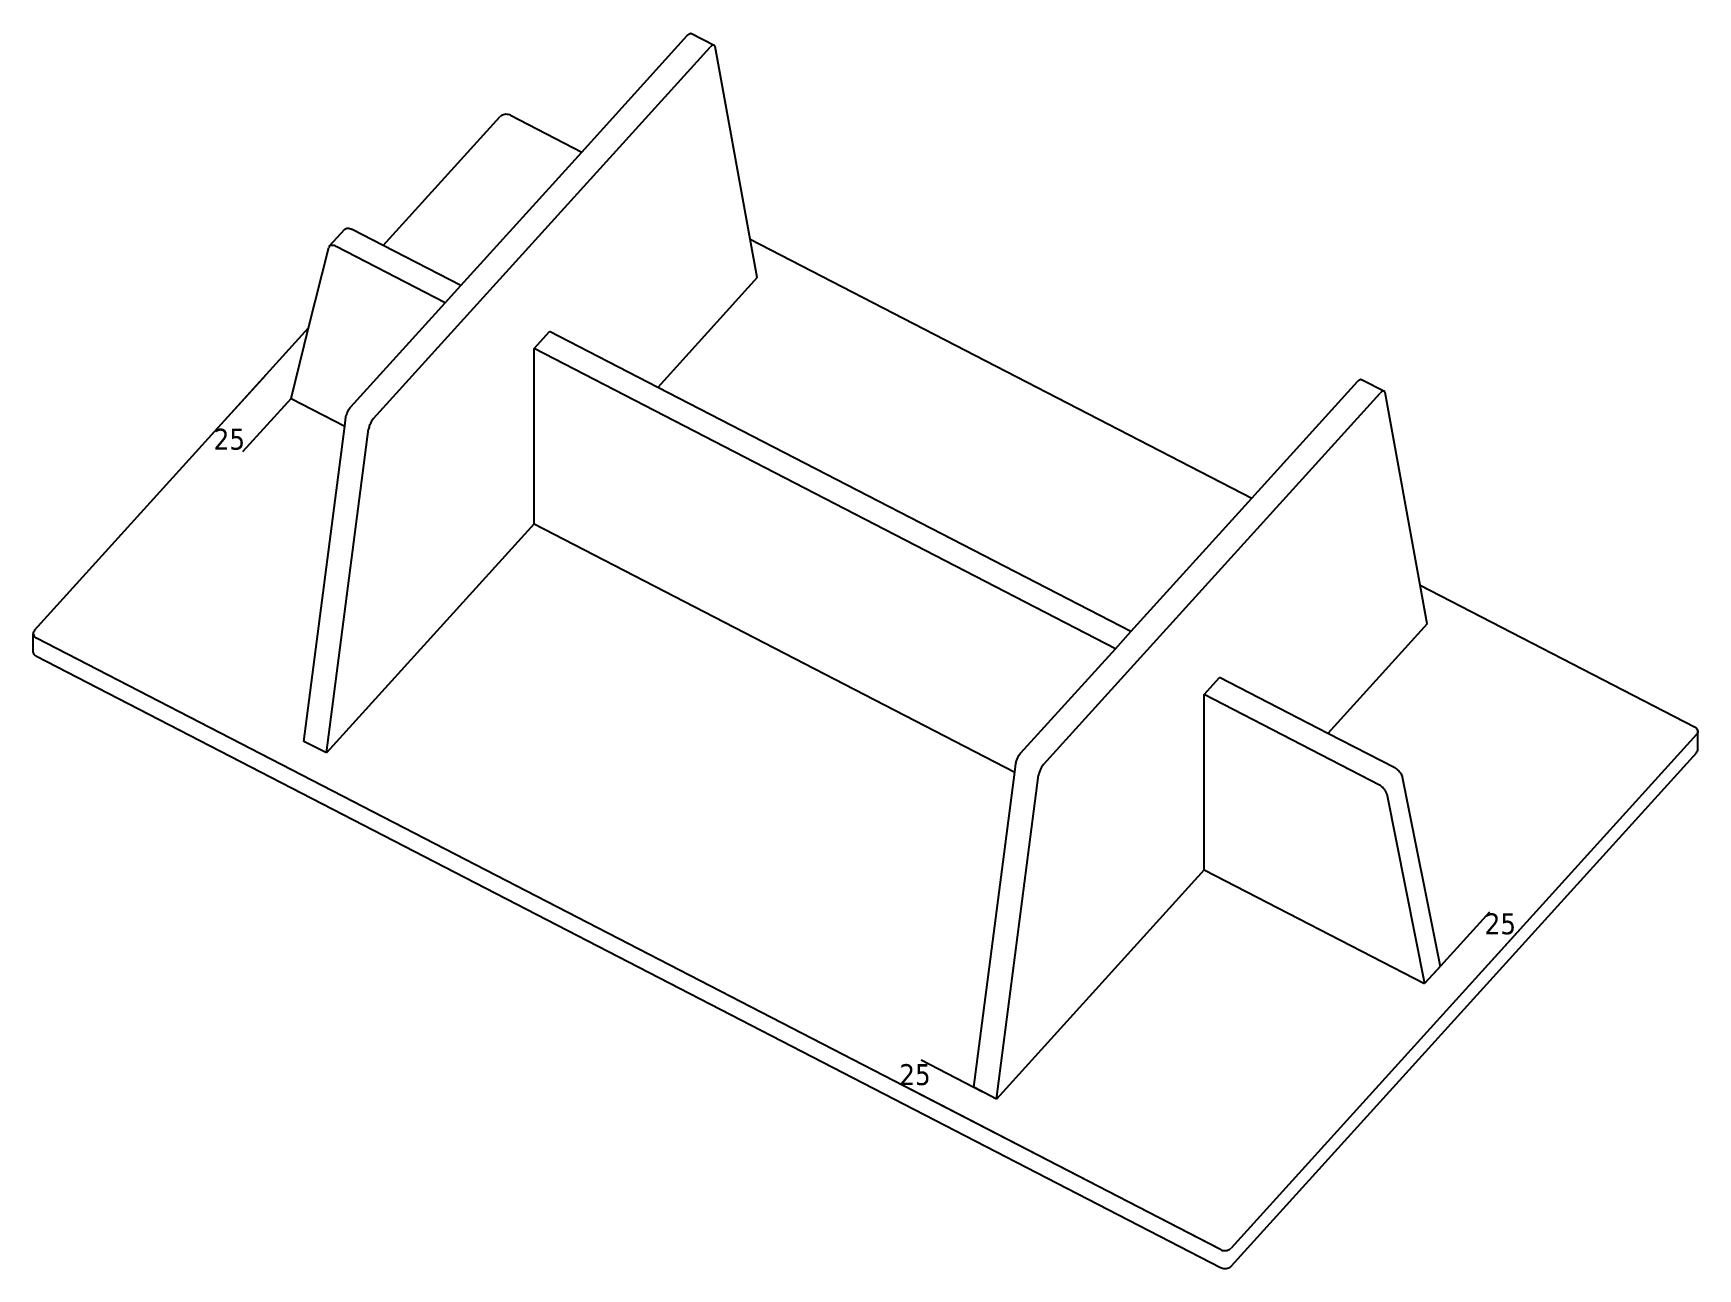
# Model space of a CAD drawing. Header units: inches. Extents: x -665 to 426, y -367 to 442.
import ezdxf

# ---------------------------------------------------------------- set-up
doc = ezdxf.new("R2010")
doc.units = ezdxf.units.IN
doc.header["$MEASUREMENT"] = 0
doc.styles.add('Tahoma', font='Tahoma', dxfattribs={"height": 0.2})

msp = doc.modelspace()

# ---------------------------------------------------------------- linework, layer by layer
for p, q in [((-305.5, 364.3), (-236.3, 440.7)), ((-236.3, 440.7), (-235.8, 441.2)), ((-235.8, 441.2), (-235.4, 441.5)), ((-235.4, 441.5), (-234.9, 441.8)), ((-234.9, 441.8), (-234.5, 442)), ((-234.5, 442), (-234.1, 442.1)), ((-234.1, 442.1), (-233.8, 442.1)), ((-233.8, 442.1), (-233.5, 442)), ((-233.5, 442), (-218.6, 434.3)), ((-441.9, 189.8), (-221.4, 433)), ((-221, 433.5), (-221.4, 433)), ((-220.5, 433.9), (-221, 433.5)), ((-220.1, 434.2), (-220.5, 433.9)), ((-219.7, 434.3), (-220.1, 434.2)), ((-219.3, 434.4), (-219.7, 434.3)), ((-218.9, 434.4), (-219.3, 434.4)), ((-218.6, 434.3), (-218.9, 434.4)), ((-218.4, 434.1), (-218.6, 434.3)), ((-218.2, 433.8), (-218.4, 434.1)), ((-218.1, 433.5), (-218.2, 433.8)), ((-195.1, 307.3), (-218.1, 433.5)), ((-435.6, 303.1), (-359.2, 387.4)), ((-358.7, 387.9), (-359.2, 387.4)), ((-358.1, 388.3), (-358.7, 387.9)), ((-357.4, 388.6), (-358.1, 388.3)), ((-356.7, 388.8), (-357.4, 388.6)), ((-355.9, 389), (-356.7, 388.8)), ((-355.2, 389.1), (-355.9, 389)), ((-354.4, 389), (-355.2, 389.1)), ((-353.6, 388.9), (-354.4, 389)), ((-352.9, 388.7), (-353.6, 388.9)), ((-352.2, 388.4), (-352.9, 388.7)), ((-352.2, 388.4), (-305.5, 364.3)), ((-384.8, 276.9), (-305.5, 364.3)), ((-470.9, 302.6), (-460.7, 313.8)), ((-460.7, 313.8), (-460.3, 314.1)), ((-460.3, 314.1), (-459.9, 314.3)), ((-459.9, 314.3), (-459.4, 314.4)), ((-459.4, 314.4), (-458.8, 314.5)), ((-458.8, 314.5), (-458.2, 314.4)), ((-458.2, 314.4), (-457.6, 314.3)), ((-457.6, 314.3), (-456.9, 314.1)), ((-456.9, 314.1), (-456.3, 313.8)), ((-435.6, 303.1), (-456.3, 313.8)), ((-195.1, 307.3), (133.6, 137.6)), ((-190.5, 282.1), (-195.1, 307.3)), ((-484.5, 249.2), (-471.3, 301.8)), ((-471.1, 302.2), (-471.3, 301.8)), ((-470.9, 302.6), (-471.1, 302.2)), ((-470.5, 302.9), (-470.9, 302.6)), ((-470.1, 303.1), (-470.5, 302.9)), ((-469.6, 303.2), (-470.1, 303.1)), ((-469, 303.2), (-469.6, 303.2)), ((-468.4, 303.2), (-469, 303.2)), ((-467.8, 303.1), (-468.4, 303.2)), ((-467.1, 302.8), (-467.8, 303.1)), ((-466.4, 302.5), (-467.1, 302.8)), ((-395, 265.6), (-466.4, 302.5)), ((-384.8, 276.9), (-435.6, 303.1)), ((-395, 265.6), (-384.8, 276.9)), ((-190.5, 282.1), (-255.7, 210.2)), ((-456.8, 197.4), (-395, 265.6)), ((-664, 51.1), (-484.5, 249.2)), ((-496, 203), (-484.5, 249.2)), ((-336.7, 235.6), (-326.6, 246.8)), ((-255.7, 210.2), (-326.6, 246.8)), ((44.2, 39), (-336.7, 235.6)), ((-336.7, 120.8), (-336.7, 235.6)), ((54.3, 50.2), (-255.7, 210.2)), ((133.6, 137.6), (202.8, 214)), ((202.8, 214), (203.3, 214.5)), ((203.3, 214.5), (203.7, 214.9)), ((203.7, 214.9), (204.2, 215.2)), ((204.2, 215.2), (204.6, 215.4)), ((204.6, 215.4), (205, 215.5)), ((205, 215.5), (205.3, 215.5)), ((205.3, 215.5), (205.6, 215.4)), ((205.6, 215.4), (220.5, 207.7)), ((219, 207.5), (218.6, 207.2)), ((219.4, 207.7), (219, 207.5)), ((219.8, 207.8), (219.4, 207.7)), ((220.2, 207.8), (219.8, 207.8)), ((220.5, 207.7), (220.2, 207.8)), ((220.7, 207.5), (220.5, 207.7)), ((220.9, 207.2), (220.7, 207.5)), ((-496, 203), (-460.8, 184.8)), ((-457.7, 196.3), (-457.2, 196.9)), ((-457.2, 196.9), (-456.8, 197.4)), ((-2.8, -36.9), (217.7, 206.4)), ((218.1, 206.8), (217.7, 206.4)), ((218.6, 207.2), (218.1, 206.8)), ((221, 206.8), (220.9, 207.2)), ((244, 80.7), (221, 206.8)), ((-460.8, 184.8), (-460.1, 190.6)), ((-460.1, 190.6), (-460, 191.2)), ((-460, 191.2), (-459.8, 191.9)), ((-459.8, 191.9), (-459.5, 192.6)), ((-459.5, 192.6), (-459.2, 193.4)), ((-459.2, 193.4), (-458.9, 194.1)), ((-458.9, 194.1), (-458.5, 194.9)), ((-458.5, 194.9), (-458.1, 195.6)), ((-458.1, 195.6), (-457.7, 196.3)), ((-444.4, 185.7), (-444.7, 184.9)), ((-444, 186.5), (-444.4, 185.7)), ((-443.7, 187.2), (-444, 186.5)), ((-443.2, 188), (-443.7, 187.2)), ((-442.8, 188.6), (-443.2, 188)), ((-442.4, 189.2), (-442.8, 188.6)), ((-441.9, 189.8), (-442.4, 189.2)), ((-487.7, -21.7), (-460.8, 184.8)), ((-472.8, -29.3), (-445.2, 182.9)), ((-445.1, 183.5), (-445.2, 182.9)), ((-444.9, 184.2), (-445.1, 183.5)), ((-444.7, 184.9), (-444.9, 184.2)), ((54.3, 50.2), (133.6, 137.6)), ((-336.7, 120.8), (-472.8, -29.3)), ((-336.7, 120.8), (-21.7, -41.8)), ((244, 80.7), (423.7, -12.1)), ((248.6, 55.4), (244, 80.7)), ((248.6, 55.4), (183.4, -16.5)), ((-664.7, 50), (-664.9, 49.4)), ((-664.9, 49.4), (-664.9, 48.8)), ((-664.9, 37), (-664.9, 48.8)), ((-664.9, 48.8), (-664.8, 48.3)), ((-664.8, 48.3), (-664.6, 47.7)), ((-664.4, 50.6), (-664.7, 50)), ((-664.6, 47.7), (-664.3, 47.1)), ((-664, 51.1), (-664.4, 50.6)), ((-664.3, 47.1), (-663.9, 46.6)), ((-663.9, 46.6), (-663.3, 46.2)), ((-663.3, 46.2), (-662.7, 45.8)), ((113.1, -354.6), (-662.7, 45.8)), ((44.2, 39), (54.3, 50.2)), ((-664.8, 36.4), (-664.9, 37)), ((-664.6, 35.9), (-664.8, 36.4)), ((-664.3, 35.3), (-664.6, 35.9)), ((-663.9, 34.8), (-664.3, 35.3)), ((-663.3, 34.4), (-663.9, 34.8)), ((-662.7, 34), (-663.3, 34.4)), ((113.1, -366.5), (-662.7, 34)), ((-17.7, -29.2), (44.2, 39)), ((102.4, 8.9), (112.5, 20.1)), ((183.4, -16.5), (112.5, 20.1)), ((217.2, -50.3), (102.4, 8.9)), ((102.4, -105.9), (102.4, 8.9)), ((-472.8, -29.3), (-487.7, -21.7)), ((425, -17.3), (120.1, -353.7)), ((227.4, -39.1), (183.4, -16.5)), ((423.7, -12.1), (424.3, -12.5)), ((424.3, -12.5), (424.8, -12.9)), ((424.8, -12.9), (425.2, -13.4)), ((425.3, -16.8), (425, -17.3)), ((425.2, -13.4), (425.5, -13.9)), ((425.6, -16.3), (425.3, -16.8)), ((425.5, -13.9), (425.7, -14.5)), ((425.8, -15.7), (425.6, -16.3)), ((425.7, -14.5), (425.8, -15.1)), ((425.8, -26.9), (425.8, -15.1)), ((425.8, -15.1), (425.8, -15.7)), ((-20.1, -33.3), (-19.8, -32.5)), ((-19.8, -32.5), (-19.4, -31.8)), ((-19.4, -31.8), (-19, -31)), ((-19, -31), (-18.6, -30.4)), ((-18.6, -30.4), (-18.1, -29.7)), ((-18.1, -29.7), (-17.7, -29.2)), ((425, -29.1), (120.1, -365.5)), ((425, -29.1), (425.3, -28.6)), ((425.3, -28.6), (425.6, -28.1)), ((425.6, -28.1), (425.8, -27.5)), ((425.8, -27.5), (425.8, -26.9)), ((-48.6, -248.3), (-21.7, -41.8)), ((-21.7, -41.8), (-21, -36.1)), ((-21, -36.1), (-20.9, -35.5)), ((-20.9, -35.5), (-20.7, -34.8)), ((-20.7, -34.8), (-20.4, -34)), ((-20.4, -34), (-20.1, -33.3)), ((-6, -43.1), (-6.1, -43.8)), ((-5.8, -42.4), (-6, -43.1)), ((-5.6, -41.7), (-5.8, -42.4)), ((-5.3, -41), (-5.6, -41.7)), ((-4.9, -40.2), (-5.3, -41)), ((-4.6, -39.4), (-4.9, -40.2)), ((-4.1, -38.7), (-4.6, -39.4)), ((-3.7, -38), (-4.1, -38.7)), ((-3.3, -37.4), (-3.7, -38)), ((-2.8, -36.9), (-3.3, -37.4)), ((227.4, -39.1), (228, -39.5)), ((228, -39.5), (228.7, -40)), ((228.7, -40), (229.3, -40.5)), ((229.3, -40.5), (229.9, -41.1)), ((229.9, -41.1), (230.5, -41.7)), ((230.5, -41.7), (231, -42.3)), ((231, -42.3), (231.4, -43)), ((231.4, -43), (231.8, -43.6)), ((-33.7, -256), (-6.1, -43.8)), ((217.9, -50.7), (217.2, -50.3)), ((218.5, -51.2), (217.9, -50.7)), ((219.2, -51.7), (218.5, -51.2)), ((219.8, -52.3), (219.2, -51.7)), ((220.3, -52.9), (219.8, -52.3)), ((220.8, -53.6), (220.3, -52.9)), ((221.3, -54.2), (220.8, -53.6)), ((221.6, -54.9), (221.3, -54.2)), ((231.8, -43.6), (232.1, -44.3)), ((232.1, -44.3), (232.2, -44.9)), ((232.2, -44.9), (257, -169.2)), ((221.9, -55.5), (221.6, -54.9)), ((222.1, -56.1), (221.9, -55.5)), ((222.1, -56.1), (246.8, -180.4)), ((102.4, -105.9), (-33.7, -256)), ((102.4, -105.9), (246.8, -180.4)), ((257, -169.2), (246.8, -180.4)), ((-33.7, -256), (-48.6, -248.3)), ((113.1, -354.6), (113.8, -354.9)), ((113.8, -354.9), (114.5, -355.2)), ((114.5, -355.2), (115.3, -355.3)), ((115.3, -355.3), (116.1, -355.3)), ((116.1, -355.3), (116.9, -355.2)), ((116.9, -355.2), (117.6, -355.1)), ((117.6, -355.1), (118.4, -354.8)), ((118.4, -354.8), (119, -354.5)), ((119, -354.5), (119.6, -354.1)), ((119.6, -354.1), (120.1, -353.7)), ((113.8, -366.8), (113.1, -366.5)), ((114.5, -367), (113.8, -366.8)), ((115.3, -367.1), (114.5, -367)), ((116.1, -367.1), (115.3, -367.1)), ((116.9, -367.1), (116.1, -367.1)), ((117.6, -366.9), (116.9, -367.1)), ((118.4, -366.7), (117.6, -366.9)), ((119, -366.3), (118.4, -366.7)), ((119.6, -365.9), (119, -366.3)), ((120.1, -365.5), (119.6, -365.9))]:
    msp.add_line(p, q)
at = {"color": 250, "true_color": 0x3f3f3f}
for p, q in [((-512.8, 217.9), (-548.5, 178.6)), ((-496, 203), (-527.8, 167.9)), ((253.1, -173.5), (289.5, -133.4)), ((273.8, -184.1), (310.1, -144)), ((-43, -251.2), (-83, -230.6)), ((111.3, -353.7), (-97.1, -246.1))]:
    msp.add_line(p, q, dxfattribs=at)

# ---------------------------------------------------------------- texts
at = {"color": 250, "true_color": 0x3f3f3f, "char_height": 13.7, "attachment_point": 7, "style": 'Tahoma'}
for insert in [(-546.7, 169.1), (286.2, -148.3), (-97.4, -247.1)]:
    msp.add_mtext('25', dxfattribs=dict(at, insert=insert))

doc.saveas('drawing.dxf')
